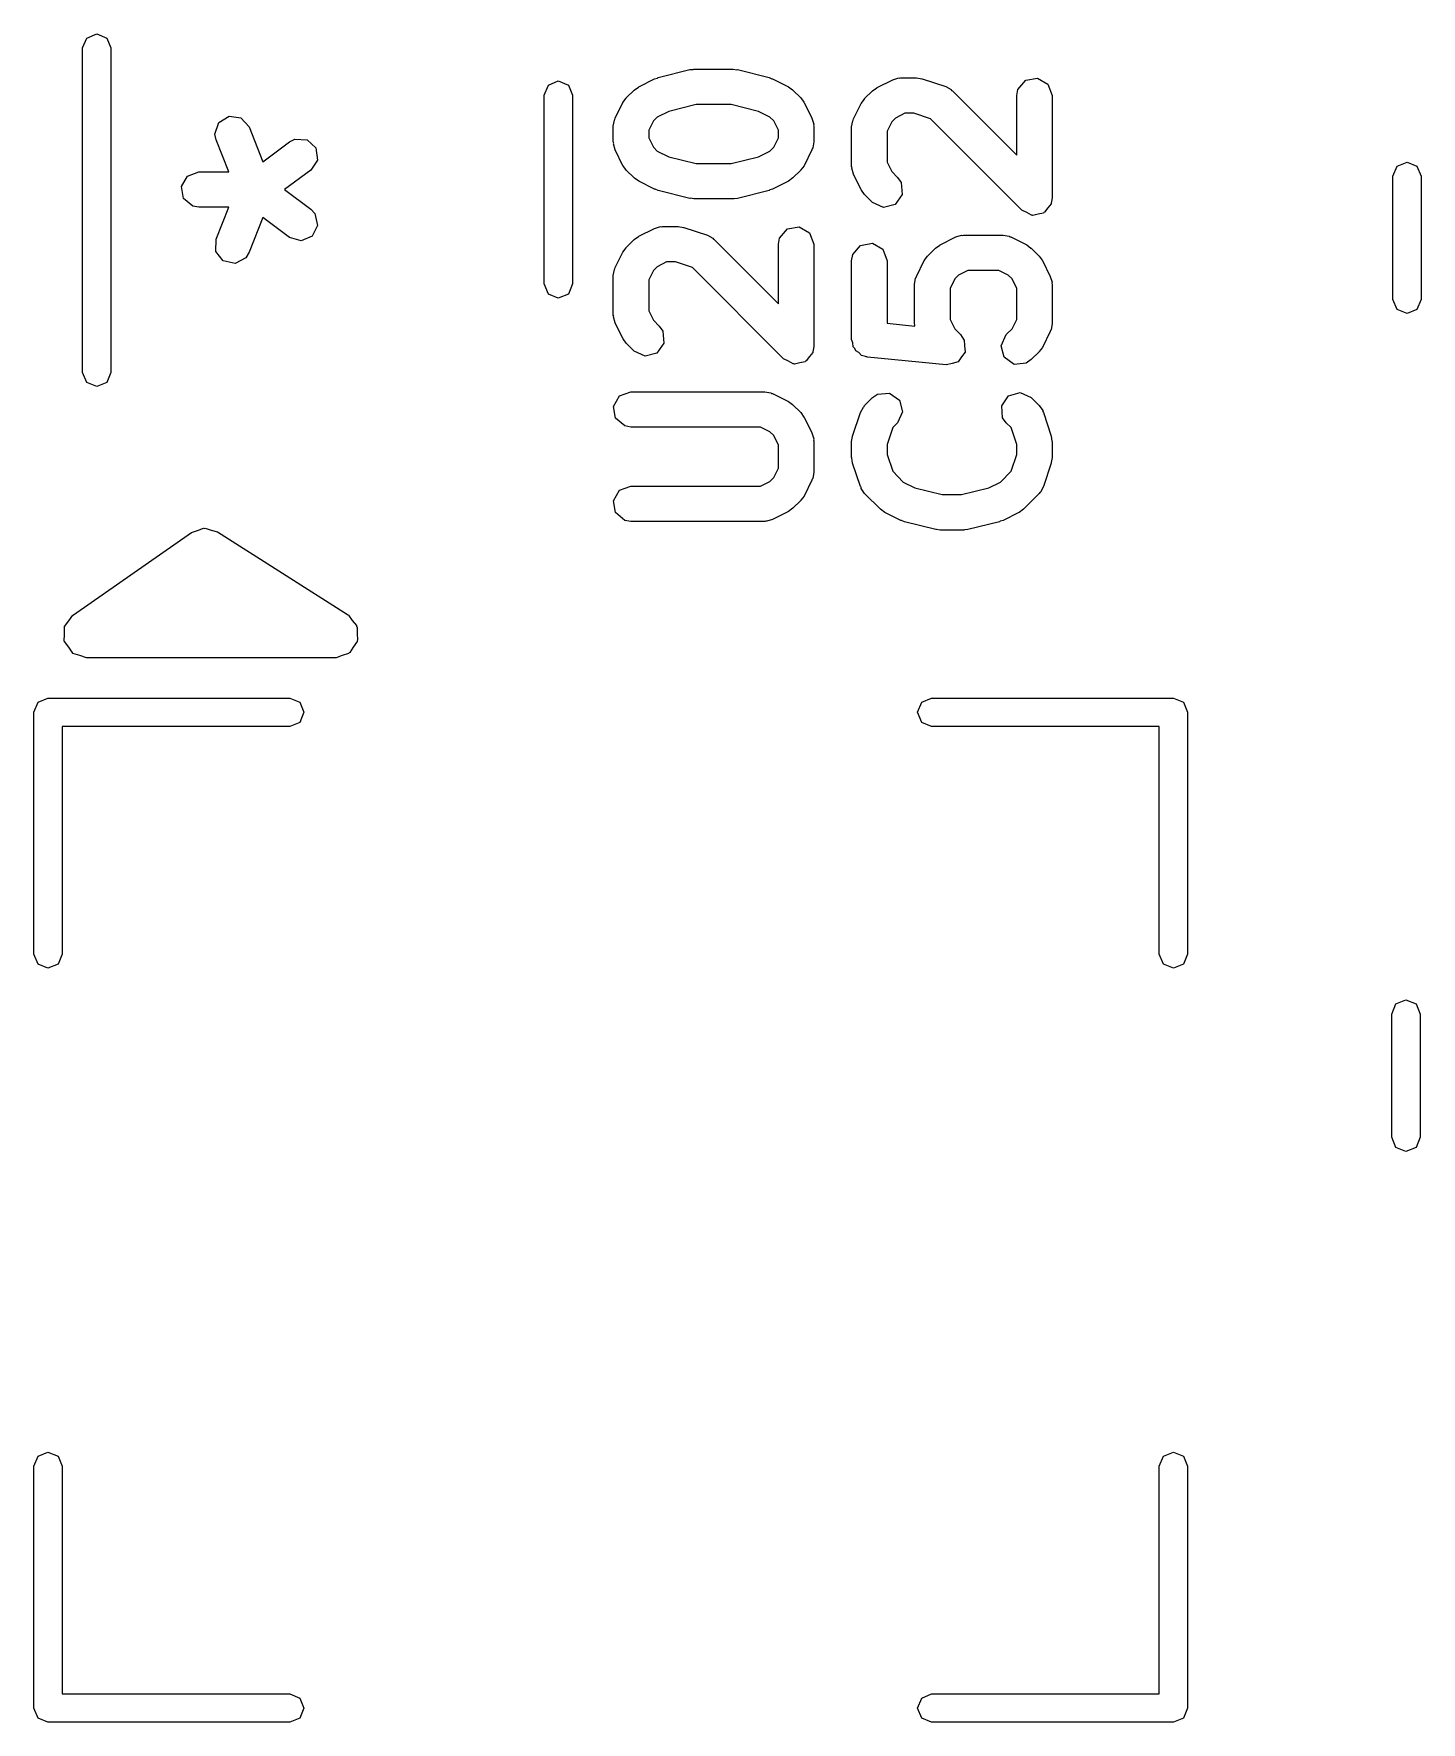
# Model space of a CAD drawing. Extents: x 72 to 186, y -144 to -85.
# Drawn here: x 129.88 to 135.75, y -121.76 to -114.61 of the extents above; entities that cross this region are included whole.
import ezdxf

# ---------------------------------------------------------------- set-up
doc = ezdxf.new("R2010")
doc.units = 0
doc.layers.add('BLACK', color=7, linetype='CONTINUOUS')

msp = doc.modelspace()

# ---------------------------------------------------------------- linework, layer by layer
at = {"layer": 'BLACK', "linetype": 'CONTINUOUS'}
for p, q in [((130.082, -114.665), (130.1, -114.623)), ((130.1, -114.623), (130.142, -114.605)), ((130.142, -114.605), (130.185, -114.623)), ((130.185, -114.623), (130.202, -114.665)), ((130.082, -116.04), (130.082, -114.665)), ((130.202, -114.665), (130.202, -116.04)), ((132.521, -114.791), (132.655, -114.757)), ((132.655, -114.757), (132.669, -114.756)), ((132.669, -114.756), (132.673, -114.755)), ((132.673, -114.755), (132.839, -114.755)), ((132.839, -114.755), (132.854, -114.758)), ((132.854, -114.758), (132.858, -114.757)), ((132.858, -114.757), (132.991, -114.791)), ((132.038, -114.865), (132.056, -114.823)), ((132.056, -114.823), (132.098, -114.805)), ((132.098, -114.805), (132.141, -114.823)), ((132.141, -114.823), (132.158, -114.865)), ((132.42, -114.844), (132.438, -114.831)), ((132.438, -114.831), (132.439, -114.83)), ((132.439, -114.83), (132.506, -114.796)), ((132.506, -114.796), (132.518, -114.793)), ((132.518, -114.793), (132.521, -114.791)), ((132.991, -114.791), (133.003, -114.796)), ((133.003, -114.796), (133.006, -114.796)), ((133.006, -114.796), (133.073, -114.83)), ((133.073, -114.83), (133.091, -114.843)), ((133.43, -114.847), (133.448, -114.834)), ((133.448, -114.834), (133.449, -114.833)), ((133.449, -114.833), (133.516, -114.8)), ((133.516, -114.8), (133.541, -114.792)), ((133.541, -114.792), (133.545, -114.793)), ((133.545, -114.793), (133.549, -114.792)), ((133.549, -114.792), (133.616, -114.792)), ((133.616, -114.792), (133.638, -114.796)), ((133.638, -114.796), (133.64, -114.796)), ((133.64, -114.796), (133.74, -114.829)), ((133.74, -114.829), (133.763, -114.841)), ((134.046, -114.841), (134.079, -114.802)), ((134.079, -114.802), (134.129, -114.793)), ((134.129, -114.793), (134.173, -114.818)), ((134.173, -114.818), (134.191, -114.867)), ((132.038, -115.665), (132.038, -114.865)), ((132.158, -114.865), (132.158, -115.665)), ((132.339, -114.963), (132.372, -114.896)), ((132.372, -114.896), (132.386, -114.878)), ((132.386, -114.877), (132.42, -114.844)), ((132.386, -114.878), (132.386, -114.877)), ((132.682, -114.905), (132.566, -114.934)), ((132.83, -114.905), (132.682, -114.905)), ((132.947, -114.934), (132.83, -114.905)), ((133.091, -114.843), (133.092, -114.844)), ((133.092, -114.844), (133.126, -114.877)), ((133.126, -114.877), (133.139, -114.895)), ((133.139, -114.895), (133.14, -114.896)), ((133.14, -114.896), (133.173, -114.963)), ((133.349, -114.966), (133.382, -114.9)), ((133.382, -114.9), (133.396, -114.882)), ((133.396, -114.88), (133.43, -114.847)), ((133.396, -114.882), (133.396, -114.88)), ((133.763, -114.841), (133.765, -114.845)), ((133.765, -114.845), (133.769, -114.847)), ((133.769, -114.847), (134.041, -115.119)), ((134.041, -114.867), (134.046, -114.841)), ((134.041, -115.119), (134.041, -114.867)), ((134.191, -114.867), (134.191, -115.3)), ((130.659, -114.981), (130.703, -114.954)), ((130.703, -114.954), (130.753, -114.961)), ((130.753, -114.961), (130.788, -114.999)), ((132.331, -114.997), (132.336, -114.971)), ((132.336, -114.971), (132.338, -114.968)), ((132.338, -114.968), (132.339, -114.963)), ((132.501, -114.974), (132.481, -115.014)), ((132.517, -114.958), (132.501, -114.974)), ((132.566, -114.934), (132.517, -114.958)), ((132.995, -114.958), (132.947, -114.934)), ((133.011, -114.974), (132.995, -114.958)), ((133.031, -115.014), (133.011, -114.974)), ((133.173, -114.963), (133.181, -114.988)), ((133.341, -115), (133.346, -114.974)), ((133.346, -114.974), (133.348, -114.971)), ((133.348, -114.971), (133.349, -114.966)), ((133.511, -114.978), (133.491, -115.018)), ((133.527, -114.962), (133.511, -114.978)), ((133.567, -114.942), (133.527, -114.962)), ((133.604, -114.942), (133.567, -114.942)), ((133.676, -114.966), (133.604, -114.942)), ((134.063, -115.353), (133.676, -114.966)), ((130.643, -115.03), (130.659, -114.981)), ((130.648, -115.055), (130.643, -115.03)), ((130.788, -114.999), (130.846, -115.147)), ((130.959, -115.063), (130.982, -115.051)), ((130.982, -115.051), (131.033, -115.054)), ((132.331, -115.063), (132.331, -114.997)), ((132.481, -115.014), (132.481, -115.046)), ((132.481, -115.046), (132.501, -115.086)), ((133.011, -115.086), (133.031, -115.046)), ((133.031, -115.046), (133.031, -115.014)), ((133.181, -114.988), (133.179, -114.992)), ((133.179, -114.992), (133.181, -114.997)), ((133.181, -114.997), (133.181, -115.063)), ((133.341, -115.167), (133.341, -115)), ((133.491, -115.018), (133.491, -115.149)), ((130.702, -115.19), (130.648, -115.055)), ((130.846, -115.147), (130.959, -115.063)), ((131.033, -115.054), (131.071, -115.089)), ((131.071, -115.089), (131.077, -115.14)), ((132.333, -115.068), (132.331, -115.063)), ((132.332, -115.072), (132.333, -115.068)), ((132.339, -115.097), (132.332, -115.072)), ((132.372, -115.164), (132.339, -115.097)), ((132.501, -115.086), (132.517, -115.102)), ((132.517, -115.102), (132.566, -115.126)), ((132.947, -115.126), (132.995, -115.102)), ((132.995, -115.102), (133.011, -115.086)), ((133.173, -115.097), (133.14, -115.164)), ((133.174, -115.092), (133.173, -115.097)), ((133.177, -115.089), (133.174, -115.092)), ((133.181, -115.063), (133.177, -115.089)), ((130.527, -115.208), (130.575, -115.19)), ((130.575, -115.19), (130.702, -115.19)), ((131.049, -115.183), (130.938, -115.265)), ((131.077, -115.14), (131.049, -115.183)), ((132.373, -115.165), (132.372, -115.164)), ((132.386, -115.183), (132.373, -115.165)), ((132.42, -115.216), (132.386, -115.183)), ((132.566, -115.126), (132.682, -115.155)), ((132.682, -115.155), (132.83, -115.155)), ((132.83, -115.155), (132.947, -115.126)), ((133.126, -115.183), (133.092, -115.216)), ((133.14, -115.164), (133.126, -115.182)), ((133.126, -115.182), (133.126, -115.183)), ((133.343, -115.171), (133.341, -115.167)), ((133.342, -115.175), (133.343, -115.171)), ((133.349, -115.2), (133.342, -115.175)), ((133.491, -115.149), (133.511, -115.189)), ((133.511, -115.189), (133.536, -115.214)), ((135.635, -115.209), (135.653, -115.166)), ((135.653, -115.166), (135.695, -115.149)), ((135.695, -115.149), (135.737, -115.166)), ((135.737, -115.166), (135.755, -115.209)), ((130.501, -115.252), (130.527, -115.208)), ((130.51, -115.303), (130.501, -115.252)), ((130.938, -115.265), (131.049, -115.348)), ((132.421, -115.217), (132.42, -115.216)), ((132.439, -115.23), (132.421, -115.217)), ((132.506, -115.264), (132.439, -115.23)), ((132.509, -115.264), (132.506, -115.264)), ((132.521, -115.269), (132.509, -115.264)), ((132.994, -115.267), (132.991, -115.269)), ((133.006, -115.264), (132.994, -115.267)), ((133.073, -115.23), (133.006, -115.264)), ((133.074, -115.229), (133.073, -115.23)), ((133.092, -115.216), (133.074, -115.229)), ((133.382, -115.267), (133.349, -115.2)), ((133.383, -115.268), (133.382, -115.267)), ((133.536, -115.214), (133.551, -115.235)), ((133.551, -115.235), (133.555, -115.286)), ((135.635, -115.731), (135.635, -115.209)), ((135.755, -115.209), (135.755, -115.731)), ((130.549, -115.336), (130.51, -115.303)), ((130.575, -115.34), (130.549, -115.336)), ((132.655, -115.303), (132.521, -115.269)), ((132.658, -115.302), (132.655, -115.303)), ((132.673, -115.305), (132.658, -115.302)), ((132.839, -115.305), (132.673, -115.305)), ((132.843, -115.304), (132.839, -115.305)), ((132.858, -115.303), (132.843, -115.304)), ((132.991, -115.269), (132.858, -115.303)), ((133.396, -115.286), (133.383, -115.268)), ((133.43, -115.32), (133.396, -115.286)), ((133.476, -115.341), (133.43, -115.32)), ((133.526, -115.328), (133.476, -115.341)), ((133.555, -115.286), (133.526, -115.328)), ((134.187, -115.326), (134.172, -115.343)), ((134.188, -115.319), (134.187, -115.321)), ((134.187, -115.321), (134.187, -115.326)), ((134.191, -115.3), (134.188, -115.316)), ((134.188, -115.316), (134.188, -115.319)), ((130.702, -115.34), (130.575, -115.34)), ((130.648, -115.476), (130.702, -115.34)), ((130.846, -115.384), (130.788, -115.531)), ((130.959, -115.468), (130.846, -115.384)), ((131.049, -115.348), (131.066, -115.367)), ((131.066, -115.367), (131.078, -115.417)), ((134.083, -115.363), (134.063, -115.353)), ((134.103, -115.374), (134.083, -115.363)), ((134.106, -115.373), (134.103, -115.374)), ((134.109, -115.375), (134.106, -115.373)), ((134.131, -115.369), (134.109, -115.375)), ((134.154, -115.365), (134.131, -115.369)), ((134.156, -115.362), (134.154, -115.365)), ((134.159, -115.361), (134.156, -115.362)), ((134.172, -115.343), (134.159, -115.361)), ((130.647, -115.527), (130.648, -115.476)), ((131.008, -115.483), (130.959, -115.468)), ((131.055, -115.463), (131.008, -115.483)), ((131.078, -115.417), (131.055, -115.463)), ((132.386, -115.51), (132.42, -115.477)), ((132.42, -115.477), (132.438, -115.464)), ((132.438, -115.464), (132.439, -115.463)), ((132.439, -115.463), (132.506, -115.43)), ((132.506, -115.43), (132.531, -115.422)), ((132.531, -115.422), (132.535, -115.423)), ((132.535, -115.423), (132.539, -115.422)), ((132.539, -115.422), (132.606, -115.422)), ((132.606, -115.422), (132.628, -115.426)), ((132.628, -115.426), (132.63, -115.426)), ((132.63, -115.426), (132.73, -115.459)), ((132.73, -115.459), (132.753, -115.471)), ((132.753, -115.471), (132.755, -115.475)), ((132.755, -115.475), (132.759, -115.477)), ((132.759, -115.477), (133.031, -115.749)), ((133.031, -115.497), (133.036, -115.471)), ((133.036, -115.471), (133.069, -115.432)), ((133.069, -115.432), (133.119, -115.423)), ((133.119, -115.423), (133.163, -115.448)), ((133.163, -115.448), (133.181, -115.497)), ((133.716, -115.5), (133.782, -115.466)), ((133.782, -115.466), (133.807, -115.459)), ((133.807, -115.459), (133.812, -115.46)), ((133.812, -115.46), (133.816, -115.458)), ((133.816, -115.458), (133.983, -115.458)), ((133.983, -115.458), (134.008, -115.463)), ((134.008, -115.463), (134.012, -115.466)), ((134.012, -115.466), (134.016, -115.466)), ((134.016, -115.466), (134.083, -115.5)), ((130.678, -115.567), (130.647, -115.527)), ((130.788, -115.531), (130.774, -115.554)), ((132.339, -115.596), (132.372, -115.53)), ((132.372, -115.53), (132.386, -115.512)), ((132.386, -115.512), (132.386, -115.51)), ((133.031, -115.749), (133.031, -115.497)), ((133.181, -115.497), (133.181, -115.93)), ((133.341, -115.567), (133.346, -115.541)), ((133.346, -115.541), (133.379, -115.502)), ((133.379, -115.502), (133.429, -115.493)), ((133.429, -115.493), (133.473, -115.518)), ((133.473, -115.518), (133.491, -115.567)), ((133.649, -115.566), (133.662, -115.548)), ((133.662, -115.548), (133.663, -115.547)), ((133.663, -115.547), (133.696, -115.514)), ((133.696, -115.514), (133.715, -115.501)), ((133.715, -115.501), (133.716, -115.5)), ((134.083, -115.5), (134.101, -115.513)), ((134.101, -115.513), (134.102, -115.514)), ((134.102, -115.514), (134.136, -115.547)), ((134.136, -115.547), (134.149, -115.565)), ((130.729, -115.578), (130.678, -115.567)), ((130.774, -115.554), (130.729, -115.578)), ((132.331, -115.63), (132.336, -115.604)), ((132.336, -115.604), (132.338, -115.601)), ((132.338, -115.601), (132.339, -115.596)), ((132.501, -115.608), (132.481, -115.648)), ((132.517, -115.592), (132.501, -115.608)), ((132.557, -115.572), (132.517, -115.592)), ((132.594, -115.572), (132.557, -115.572)), ((132.666, -115.596), (132.594, -115.572)), ((133.053, -115.983), (132.666, -115.596)), ((133.341, -115.9), (133.341, -115.567)), ((133.491, -115.567), (133.491, -115.832)), ((133.616, -115.633), (133.649, -115.566)), ((133.834, -115.608), (133.794, -115.628)), ((133.965, -115.608), (133.834, -115.608)), ((134.005, -115.628), (133.965, -115.608)), ((134.149, -115.565), (134.15, -115.566)), ((134.15, -115.566), (134.183, -115.633)), ((132.056, -115.708), (132.038, -115.665)), ((132.158, -115.665), (132.141, -115.708)), ((132.331, -115.797), (132.331, -115.63)), ((132.481, -115.648), (132.481, -115.779)), ((133.608, -115.667), (133.612, -115.641)), ((133.608, -115.833), (133.608, -115.667)), ((133.612, -115.641), (133.615, -115.638)), ((133.615, -115.638), (133.616, -115.633)), ((133.778, -115.644), (133.758, -115.684)), ((133.758, -115.684), (133.758, -115.816)), ((133.794, -115.628), (133.778, -115.644)), ((134.021, -115.644), (134.005, -115.628)), ((134.041, -115.684), (134.021, -115.644)), ((134.041, -115.816), (134.041, -115.684)), ((134.183, -115.633), (134.191, -115.658)), ((134.191, -115.658), (134.189, -115.662)), ((134.189, -115.662), (134.191, -115.667)), ((134.191, -115.667), (134.191, -115.833)), ((132.098, -115.725), (132.056, -115.708)), ((132.141, -115.708), (132.098, -115.725)), ((135.653, -115.774), (135.635, -115.731)), ((135.755, -115.731), (135.737, -115.774)), ((132.333, -115.801), (132.331, -115.797)), ((132.332, -115.805), (132.333, -115.801)), ((132.339, -115.83), (132.332, -115.805)), ((132.372, -115.897), (132.339, -115.83)), ((132.481, -115.779), (132.501, -115.819)), ((132.501, -115.819), (132.526, -115.844)), ((133.491, -115.832), (133.609, -115.844)), ((133.609, -115.838), (133.608, -115.833)), ((133.608, -115.842), (133.609, -115.838)), ((133.758, -115.816), (133.778, -115.856)), ((134.021, -115.856), (134.041, -115.816)), ((134.191, -115.833), (134.187, -115.859)), ((135.695, -115.791), (135.653, -115.774)), ((135.737, -115.774), (135.695, -115.791)), ((132.373, -115.898), (132.372, -115.897)), ((132.386, -115.916), (132.373, -115.898)), ((132.526, -115.844), (132.541, -115.865)), ((132.541, -115.865), (132.545, -115.916)), ((133.346, -115.915), (133.341, -115.9)), ((133.609, -115.844), (133.608, -115.842)), ((133.778, -115.856), (133.802, -115.88)), ((133.802, -115.88), (133.817, -115.902)), ((133.817, -115.902), (133.817, -115.902)), ((133.817, -115.902), (133.818, -115.902)), ((133.818, -115.902), (133.82, -115.928)), ((133.975, -115.927), (133.996, -115.88)), ((133.996, -115.88), (134.021, -115.856)), ((134.183, -115.867), (134.15, -115.934)), ((134.184, -115.862), (134.183, -115.867)), ((134.187, -115.859), (134.184, -115.862)), ((132.42, -115.95), (132.386, -115.916)), ((132.466, -115.971), (132.42, -115.95)), ((132.516, -115.958), (132.466, -115.971)), ((132.545, -115.916), (132.516, -115.958)), ((133.162, -115.973), (133.149, -115.991)), ((133.177, -115.956), (133.162, -115.973)), ((133.178, -115.949), (133.177, -115.951)), ((133.177, -115.951), (133.177, -115.956)), ((133.181, -115.93), (133.178, -115.946)), ((133.178, -115.946), (133.178, -115.949)), ((133.348, -115.931), (133.346, -115.915)), ((133.355, -115.938), (133.348, -115.931)), ((133.359, -115.948), (133.355, -115.938)), ((133.372, -115.956), (133.359, -115.948)), ((133.383, -115.968), (133.372, -115.956)), ((133.4, -115.972), (133.383, -115.968)), ((133.403, -115.974), (133.4, -115.972)), ((133.405, -115.974), (133.403, -115.974)), ((133.409, -115.975), (133.405, -115.974)), ((133.742, -116.008), (133.409, -115.975)), ((133.807, -115.974), (133.792, -115.995)), ((133.822, -115.954), (133.807, -115.974)), ((133.82, -115.928), (133.822, -115.953)), ((133.822, -115.953), (133.822, -115.953)), ((133.822, -115.953), (133.822, -115.954)), ((133.988, -115.976), (133.975, -115.927)), ((134.03, -116.006), (133.988, -115.976)), ((134.136, -115.953), (134.102, -115.986)), ((134.15, -115.934), (134.136, -115.952)), ((134.136, -115.952), (134.136, -115.953)), ((130.1, -116.083), (130.082, -116.04)), ((130.202, -116.04), (130.185, -116.083)), ((133.073, -115.993), (133.053, -115.983)), ((133.093, -116.004), (133.073, -115.993)), ((133.096, -116.003), (133.093, -116.004)), ((133.099, -116.005), (133.096, -116.003)), ((133.121, -115.999), (133.099, -116.005)), ((133.144, -115.995), (133.121, -115.999)), ((133.146, -115.992), (133.144, -115.995)), ((133.149, -115.991), (133.146, -115.992)), ((133.743, -116.008), (133.742, -116.008)), ((133.742, -116.008), (133.742, -116.008)), ((133.767, -116.002), (133.743, -116.008)), ((133.792, -115.995), (133.767, -116.002)), ((133.792, -115.995), (133.792, -115.995)), ((133.792, -115.995), (133.792, -115.995)), ((134.081, -116.001), (134.03, -116.006)), ((134.102, -115.986), (134.081, -116.001)), ((130.142, -116.1), (130.1, -116.083)), ((130.185, -116.083), (130.142, -116.1)), ((132.358, -116.139), (132.406, -116.122)), ((132.406, -116.122), (132.973, -116.122)), ((132.973, -116.122), (132.998, -116.126)), ((134.006, -116.139), (134.056, -116.125)), ((134.056, -116.125), (134.102, -116.147)), ((132.332, -116.184), (132.358, -116.139)), ((132.341, -116.234), (132.332, -116.184)), ((132.998, -116.126), (133.002, -116.129)), ((133.002, -116.129), (133.006, -116.13)), ((133.006, -116.13), (133.073, -116.163)), ((133.073, -116.163), (133.091, -116.176)), ((133.091, -116.176), (133.092, -116.177)), ((133.092, -116.177), (133.126, -116.21)), ((133.378, -116.21), (133.391, -116.187)), ((133.391, -116.187), (133.394, -116.184)), ((133.394, -116.184), (133.396, -116.18)), ((133.396, -116.18), (133.43, -116.147)), ((133.43, -116.147), (133.451, -116.132)), ((133.451, -116.132), (133.502, -116.128)), ((133.502, -116.128), (133.544, -116.157)), ((133.544, -116.157), (133.557, -116.207)), ((133.977, -116.181), (134.006, -116.139)), ((133.981, -116.232), (133.977, -116.181)), ((134.102, -116.147), (134.136, -116.18)), ((134.136, -116.18), (134.151, -116.202)), ((132.38, -116.267), (132.341, -116.234)), ((132.406, -116.272), (132.38, -116.267)), ((133.126, -116.21), (133.139, -116.229)), ((133.139, -116.229), (133.14, -116.23)), ((133.14, -116.23), (133.173, -116.296)), ((133.345, -116.31), (133.378, -116.21)), ((133.536, -116.253), (133.515, -116.274)), ((133.557, -116.207), (133.536, -116.253)), ((133.996, -116.253), (133.981, -116.232)), ((134.017, -116.274), (133.996, -116.253)), ((134.151, -116.202), (134.151, -116.206)), ((134.151, -116.206), (134.154, -116.21)), ((134.154, -116.21), (134.187, -116.31)), ((132.955, -116.272), (132.406, -116.272)), ((132.995, -116.292), (132.955, -116.272)), ((133.011, -116.308), (132.995, -116.292)), ((133.031, -116.348), (133.011, -116.308)), ((133.173, -116.296), (133.181, -116.321)), ((133.181, -116.321), (133.179, -116.326)), ((133.179, -116.326), (133.181, -116.33)), ((133.181, -116.33), (133.181, -116.463)), ((133.341, -116.333), (133.345, -116.311)), ((133.341, -116.4), (133.341, -116.333)), ((133.345, -116.311), (133.345, -116.31)), ((133.515, -116.274), (133.491, -116.346)), ((134.041, -116.346), (134.017, -116.274)), ((134.187, -116.31), (134.19, -116.332)), ((134.19, -116.332), (134.191, -116.333)), ((134.191, -116.333), (134.191, -116.4)), ((133.031, -116.446), (133.031, -116.348)), ((133.342, -116.402), (133.341, -116.4)), ((133.345, -116.424), (133.342, -116.402)), ((133.491, -116.346), (133.491, -116.388)), ((133.491, -116.388), (133.515, -116.459)), ((134.017, -116.459), (134.041, -116.388)), ((134.041, -116.388), (134.041, -116.346)), ((134.191, -116.4), (134.187, -116.422)), ((133.011, -116.486), (133.031, -116.446)), ((133.181, -116.463), (133.177, -116.489)), ((133.378, -116.524), (133.345, -116.424)), ((133.515, -116.459), (133.56, -116.505)), ((133.972, -116.505), (134.017, -116.459)), ((134.187, -116.424), (134.154, -116.524)), ((134.187, -116.422), (134.187, -116.424)), ((132.332, -116.584), (132.358, -116.539)), ((132.358, -116.539), (132.406, -116.522)), ((132.406, -116.522), (132.955, -116.522)), ((132.955, -116.522), (132.995, -116.502)), ((132.995, -116.502), (133.011, -116.486)), ((133.173, -116.497), (133.14, -116.564)), ((133.174, -116.492), (133.173, -116.497)), ((133.177, -116.489), (133.174, -116.492)), ((133.381, -116.527), (133.378, -116.524)), ((133.381, -116.532), (133.381, -116.527)), ((133.396, -116.553), (133.381, -116.532)), ((133.463, -116.62), (133.396, -116.553)), ((133.56, -116.505), (133.609, -116.529)), ((133.609, -116.529), (133.725, -116.558)), ((133.807, -116.558), (133.923, -116.529)), ((133.923, -116.529), (133.972, -116.505)), ((134.136, -116.553), (134.069, -116.62)), ((134.138, -116.549), (134.136, -116.553)), ((134.141, -116.547), (134.138, -116.549)), ((134.154, -116.524), (134.141, -116.547)), ((132.341, -116.634), (132.332, -116.584)), ((133.092, -116.616), (133.074, -116.629)), ((133.126, -116.583), (133.092, -116.616)), ((133.14, -116.564), (133.126, -116.582)), ((133.126, -116.582), (133.126, -116.583)), ((133.464, -116.62), (133.463, -116.62)), ((133.482, -116.634), (133.464, -116.62)), ((133.725, -116.558), (133.807, -116.558)), ((134.069, -116.62), (134.051, -116.633)), ((132.38, -116.667), (132.341, -116.634)), ((132.406, -116.672), (132.38, -116.667)), ((132.973, -116.672), (132.406, -116.672)), ((132.977, -116.67), (132.973, -116.672)), ((132.981, -116.671), (132.977, -116.67)), ((133.006, -116.664), (132.981, -116.671)), ((133.073, -116.63), (133.006, -116.664)), ((133.074, -116.629), (133.073, -116.63)), ((133.549, -116.667), (133.482, -116.634)), ((133.553, -116.667), (133.549, -116.667)), ((133.565, -116.673), (133.553, -116.667)), ((133.698, -116.706), (133.565, -116.673)), ((133.968, -116.673), (133.834, -116.706)), ((133.97, -116.671), (133.968, -116.673)), ((133.983, -116.667), (133.97, -116.671)), ((134.05, -116.634), (133.983, -116.667)), ((134.051, -116.633), (134.05, -116.634)), ((130.043, -117.068), (130.543, -116.718)), ((130.543, -116.718), (130.569, -116.71)), ((130.569, -116.71), (130.594, -116.7)), ((130.594, -116.7), (130.598, -116.701)), ((130.598, -116.701), (130.602, -116.7)), ((130.602, -116.7), (130.627, -116.709)), ((130.627, -116.709), (130.654, -116.716)), ((130.654, -116.716), (131.204, -117.066)), ((133.701, -116.706), (133.698, -116.706)), ((133.716, -116.708), (133.701, -116.706)), ((133.816, -116.708), (133.716, -116.708)), ((133.819, -116.707), (133.816, -116.708)), ((133.834, -116.706), (133.819, -116.707)), ((130.005, -117.117), (130.024, -117.093)), ((130.005, -117.118), (130.005, -117.117)), ((130.005, -117.119), (130.005, -117.118)), ((130.005, -117.149), (130.005, -117.119)), ((130.024, -117.093), (130.041, -117.069)), ((130.041, -117.069), (130.042, -117.069)), ((130.042, -117.069), (130.043, -117.068)), ((131.204, -117.066), (131.206, -117.068)), ((131.206, -117.068), (131.209, -117.069)), ((131.209, -117.069), (131.225, -117.092)), ((131.225, -117.092), (131.243, -117.113)), ((131.243, -117.113), (131.243, -117.117)), ((131.243, -117.117), (131.245, -117.119)), ((131.245, -117.119), (131.245, -117.147)), ((130.004, -117.179), (130.005, -117.149)), ((130.005, -117.18), (130.004, -117.179)), ((130.005, -117.181), (130.005, -117.18)), ((130.023, -117.205), (130.005, -117.181)), ((131.245, -117.181), (131.229, -117.204)), ((131.245, -117.147), (131.247, -117.175)), ((131.247, -117.175), (131.245, -117.178)), ((131.245, -117.178), (131.245, -117.181)), ((130.04, -117.23), (130.023, -117.205)), ((130.041, -117.23), (130.04, -117.23)), ((130.041, -117.231), (130.041, -117.23)), ((130.07, -117.24), (130.041, -117.231)), ((130.098, -117.25), (130.07, -117.24)), ((130.099, -117.25), (130.098, -117.25)), ((130.1, -117.25), (130.099, -117.25)), ((131.15, -117.25), (130.1, -117.25)), ((131.153, -117.249), (131.15, -117.25)), ((131.156, -117.25), (131.153, -117.249)), ((131.182, -117.24), (131.156, -117.25)), ((131.209, -117.231), (131.182, -117.24)), ((131.211, -117.228), (131.209, -117.231)), ((131.214, -117.227), (131.211, -117.228)), ((131.229, -117.204), (131.214, -117.227)), ((129.875, -117.48), (129.893, -117.438)), ((129.875, -118.505), (129.875, -117.48)), ((129.893, -117.438), (129.935, -117.42)), ((129.935, -117.42), (130.96, -117.42)), ((130.96, -117.42), (131.003, -117.438)), ((131.003, -117.438), (131.02, -117.48)), ((131.02, -117.48), (131.003, -117.523)), ((133.62, -117.48), (133.638, -117.438)), ((133.638, -117.523), (133.62, -117.48)), ((133.638, -117.438), (133.68, -117.42)), ((133.68, -117.42), (134.705, -117.42)), ((134.705, -117.42), (134.748, -117.438)), ((134.748, -117.438), (134.765, -117.48)), ((134.765, -117.48), (134.765, -118.505)), ((130.96, -117.54), (129.995, -117.54)), ((129.995, -117.54), (129.995, -118.505)), ((131.003, -117.523), (130.96, -117.54)), ((133.68, -117.54), (133.638, -117.523)), ((134.645, -117.54), (133.68, -117.54)), ((134.645, -118.505), (134.645, -117.54)), ((129.893, -118.548), (129.875, -118.505)), ((129.935, -118.565), (129.893, -118.548)), ((129.978, -118.548), (129.935, -118.565)), ((129.995, -118.505), (129.978, -118.548)), ((134.663, -118.548), (134.645, -118.505)), ((134.705, -118.565), (134.663, -118.548)), ((134.748, -118.548), (134.705, -118.565)), ((134.765, -118.505), (134.748, -118.548)), ((135.648, -118.716), (135.69, -118.699)), ((135.69, -118.699), (135.733, -118.716)), ((135.63, -118.759), (135.648, -118.716)), ((135.63, -119.281), (135.63, -118.759)), ((135.733, -118.716), (135.75, -118.759)), ((135.75, -118.759), (135.75, -119.281)), ((135.648, -119.324), (135.63, -119.281)), ((135.69, -119.341), (135.648, -119.324)), ((135.733, -119.324), (135.69, -119.341)), ((135.75, -119.281), (135.733, -119.324)), ((129.875, -120.675), (129.893, -120.633)), ((129.893, -120.633), (129.935, -120.615)), ((129.935, -120.615), (129.978, -120.633)), ((129.978, -120.633), (129.995, -120.675)), ((134.645, -120.675), (134.663, -120.633)), ((134.663, -120.633), (134.705, -120.615)), ((134.705, -120.615), (134.748, -120.633)), ((134.748, -120.633), (134.765, -120.675)), ((129.875, -121.7), (129.875, -120.675)), ((129.995, -120.675), (129.995, -121.64)), ((134.645, -121.64), (134.645, -120.675)), ((134.765, -120.675), (134.765, -121.7)), ((129.893, -121.743), (129.875, -121.7)), ((129.995, -121.64), (130.96, -121.64)), ((130.96, -121.64), (131.003, -121.658)), ((131.003, -121.658), (131.02, -121.7)), ((131.02, -121.7), (131.003, -121.743)), ((133.62, -121.7), (133.638, -121.658)), ((133.638, -121.743), (133.62, -121.7)), ((133.638, -121.658), (133.68, -121.64)), ((133.68, -121.64), (134.645, -121.64)), ((134.765, -121.7), (134.748, -121.743)), ((129.935, -121.76), (129.893, -121.743)), ((130.96, -121.76), (129.935, -121.76)), ((131.003, -121.743), (130.96, -121.76)), ((133.68, -121.76), (133.638, -121.743)), ((134.705, -121.76), (133.68, -121.76)), ((134.748, -121.743), (134.705, -121.76))]:
    msp.add_line(p, q, dxfattribs=at)

doc.saveas('drawing.dxf')
